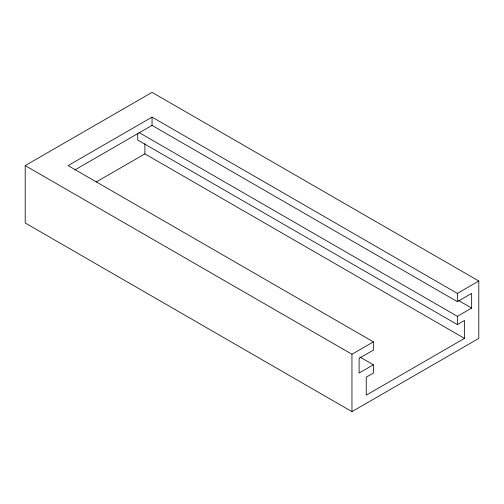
<?xml version="1.0" encoding="UTF-8"?>
<svg xmlns="http://www.w3.org/2000/svg" width="504" height="504" viewBox="0 0 504 504"><rect width="100%" height="100%" fill="white"/><g stroke="black" fill="none" stroke-linecap="round" stroke-linejoin="round"><path stroke-width="0.76" d="M25.2 165.602L152.044 92.371L478.8 281.018L478.8 338.398L351.956 411.629L25.2 222.982L25.2 165.602L351.956 354.249L373.395 341.876L373.395 350.123L359.106 358.376L359.106 373.048L373.395 364.801L373.395 373.048L366.251 377.175L366.251 395.13L464.505 338.398L464.505 320.45L457.361 324.576L137.75 140.049L137.75 133.302M478.8 281.018L457.361 293.397L152.044 117.123L68.084 165.602L373.395 341.876M74.85 169.942L152.044 125.376L457.361 301.65L471.656 293.397L471.656 308.07L457.361 316.323L139.11 132.583M96.107 182.045L144.894 153.877L464.505 338.398M458.703 300.598L471.656 308.07M359.768 356.933L373.395 364.801M457.361 293.397L457.361 301.65M457.361 316.323L457.361 324.576M351.956 354.249L351.956 411.629M152.044 117.123L152.044 125.376M144.894 143.728L144.894 153.877"/></g></svg>
